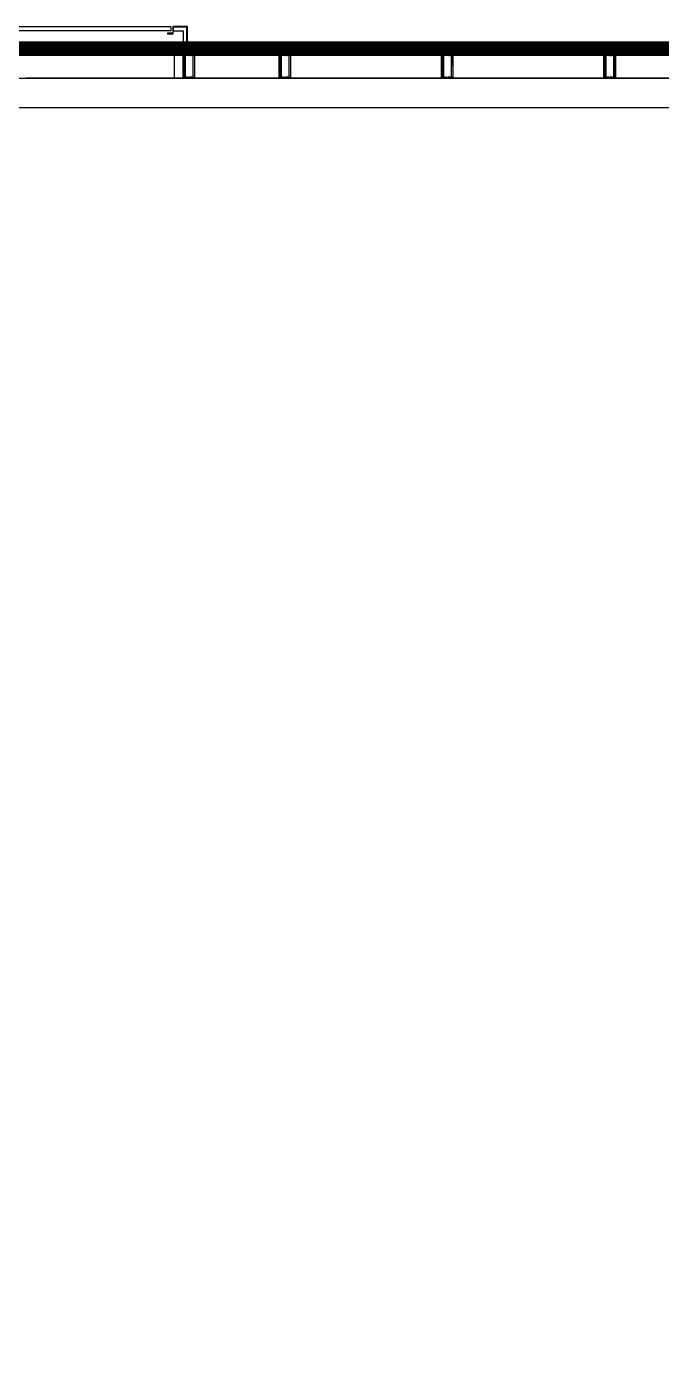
# Model space of a CAD drawing. Header units: feet. Extents: x 1421395 to 1426379, y -945253 to -943919.
# Drawn here: x 1423956.2 to 1424123.6, y -944269.4 to -943919.1 of the extents above; entities that cross this region are included whole.
import ezdxf

# ---------------------------------------------------------------- set-up
doc = ezdxf.new("R2010")
doc.units = ezdxf.units.FT
doc.linetypes.add('Xref Typical$0$HIDDEN2', pattern=[0.1875, 0.125, -0.0625])
for name, color, linetype in [('04--hatch-1', 8, 'Continuous'), ('06--line-1', 1, 'Continuous'), ('E--concrete', 4, 'Continuous'), ('glass', 5, 'Continuous'), ('glazing', 145, 'Continuous'), ('M--Tiling', 9, 'Continuous'), ('Xref Typical$0$F--Blockwall', 3, 'Continuous')]:
    doc.layers.add(name, color=color, linetype=linetype)
doc.layers.add('1.PROFILES', color=6, linetype='Continuous', lineweight=35)
doc.layers.add('pline', color=210, linetype='Continuous', lineweight=5)

# ---------------------------------------------------------------- blocks, each defined once
blk = doc.blocks.new('dxfhjt')
at = {"lineweight": 9}
h = blk.add_hatch(dxfattribs=at)
h.set_pattern_fill('ANSI32', color=250, scale=4.999999999999999, angle=900.0000000002385, style=0)
h.set_pattern_definition([(225.0000000002313, (123068.4648710289, -64400.11076058046), (1.325825214730301, -1.325825214719256), []), (225.0000000002313, (123067.5809875538, -64400.11076058057), (1.325825214730301, -1.325825214719256), [])])
h.paths.add_polyline_path([(-56844.4366372861, -163131.8345602262, 0.4142135623730951), (-56844.1866372861, -163131.5845602262), (-56844.18663728586, -163130.5838415246), (-56844.59960751841, -163129.8471247742), (-56845.18663728586, -163129.8471247743), (-56845.1866372861, -163110.521995678), (-56844.59960751864, -163110.521995678), (-56844.1866372861, -163109.7852789277), (-56844.18663728586, -163108.7845602263, 0.4142135623816193), (-56844.4366372861, -163108.5345602263), (-56846.83663728624, -163108.5345602262, 0.4142135623688328), (-56847.086637286, -163108.7845602263), (-56847.08663728624, -163111.5345602263), (-56849.37175790267, -163111.5345602262, 0.09419526483806036), (-56849.41707276786, -163111.5847970863), (-56849.41707276809, -163128.784323366, 0.094195264882844), (-56849.37175790267, -163128.8345602261), (-56847.086637286, -163128.8345602262), (-56847.086637286, -163131.5845602261, 0.4142135623730951), (-56846.836637286, -163131.8345602261)])
h = blk.add_hatch(dxfattribs=at)
h.set_pattern_fill('ANSI32', color=250, scale=4.999999999999999, angle=900.0000000002385, style=0)
h.set_pattern_definition([(225.0000000002313, (120069.4656353379, -64400.11076059315), (1.325825214730301, -1.325825214719256), []), (225.0000000002313, (120068.5817518625, -64400.11076059315), (1.325825214730301, -1.325825214719256), [])])
h.paths.add_polyline_path([(-56844.4366372861, -163154.0516752526, -0.4142135623730951), (-56844.18663728563, -163154.3016752526), (-56844.18663728586, -163155.3023939541), (-56844.59960751818, -163156.0391107044), (-56845.18663728586, -163156.0391107044), (-56845.18663728563, -163175.3642398006), (-56844.59960751818, -163175.3642398007), (-56844.18663728563, -163176.1009565509), (-56844.1866372854, -163177.1016752525, -0.4142135623816193), (-56844.43663728586, -163177.3516752525), (-56846.83663728554, -163177.3516752526, -0.4142135623688328), (-56847.08663728577, -163177.1016752526), (-56847.08663728577, -163174.3516752525), (-56849.3717579022, -163174.3516752525, -0.09419526483806036), (-56849.41707276762, -163174.3014383925), (-56849.41707276786, -163157.1019121127, -0.094195264882844), (-56849.37175790244, -163157.0516752527), (-56847.08663728577, -163157.0516752527), (-56847.086637286, -163154.3016752526, -0.4142135623730951), (-56846.83663728554, -163154.0516752526)])
at = {"color": 250}
for p, q in [((-56874.30524612917, -163139.8939278428, 7.935030032216979e-05), (-56874.3052461294, -163137.2569480136, 7.935030032216979e-05)), ((-56874.3052461294, -163137.2569480136, 7.935030032216979e-05), (-56855.63794473046, -163137.2569480136, 7.935030032216978e-05)), ((-56864.84553273884, -163139.8939278428, 7.935030032216978e-05), (-56874.30524612917, -163139.8939278428, 7.935030032216979e-05)), ((-56864.84553273884, -163146.3131508866, 7.935030032216978e-05), (-56874.30524612917, -163146.3131508867, 7.935030032216979e-05)), ((-56874.30524612917, -163146.3131508867, 7.935030032216979e-05), (-56874.3052461294, -163148.9501307159, 7.935030032216979e-05)), ((-56874.3052461294, -163148.9501307159, 7.935030032216979e-05), (-56855.63794473023, -163148.9501307157, 7.935030032216978e-05)), ((-56855.63794473023, -163136.950130716, 7.935030032216978e-05), (-56874.30402461882, -163136.9501307161, 7.935030032216979e-05)), ((-56874.30402461882, -163136.9501307161, 7.935030032216979e-05), (-56874.30402461882, -163139.5642990533, 7.935030032216979e-05)), ((-56874.30402461882, -163139.5642990533, 7.935030032216979e-05), (-56864.84553273884, -163139.5642990532, 7.935030032216978e-05)), ((-56874.30402461882, -163149.2569480136, 7.935030032216979e-05), (-56874.30402461882, -163146.6427796764, 7.935030032216979e-05)), ((-56874.30402461882, -163146.6427796764, 7.935030032216979e-05), (-56864.84553273884, -163146.6427796762, 7.935030032216978e-05)), ((-56855.63794473023, -163149.2569480133, 7.935030032216978e-05), (-56874.30402461882, -163149.2569480136, 7.935030032216979e-05)), ((-56864.84553273884, -163146.6427796762, 7.935030032216978e-05), (-56864.84553273884, -163139.5642990532, 7.935030032216978e-05)), ((-56864.8455327386, -163145.137621654, 7.935030032216978e-05), (-56864.84553273884, -163146.3131508866, 7.935030032216978e-05)), ((-56849.41707276786, -163132.7139119811, 7.935030032216978e-05), (-56857.4221615016, -163132.7139119812, 7.935030032216978e-05)), ((-56849.41707276786, -163153.1723234975, 7.935030032216978e-05), (-56857.42216150137, -163153.1723234976, 7.935030032216978e-05)), ((-56855.63794473046, -163139.7139119814, 7.935030032216978e-05), (-56855.63794473023, -163144.1723234975, 7.935030032216978e-05)), ((-56855.63794473046, -163139.7139119814, 7.935030032216978e-05), (-56851.49527979852, -163139.7139119813, 7.935030032216978e-05)), ((-56855.63794473023, -163146.1723234976, 7.935030032216978e-05), (-56855.63794473046, -163141.7139119815, 7.935030032216978e-05)), ((-56855.63794473023, -163146.1723234975, 7.935030032216978e-05), (-56835.91707276762, -163146.1723234974, 7.935030032216978e-05)), ((-56851.49527979852, -163139.7139119813, 7.935030032216978e-05), (-56849.44952452159, -163139.7139119814, 7.935030032216978e-05)), ((-56851.49527979875, -163146.1723234975, 7.935030032216978e-05), (-56849.44952452136, -163146.1723234975, 7.935030032216978e-05)), ((-56849.44952452159, -163139.7139119814, 7.935030032216978e-05), (-56835.91707276762, -163139.7139119811, 7.935030032216978e-05)), ((-56849.44952452136, -163146.1723234975, 7.935030032216978e-05), (-56835.91707276762, -163146.1723234974, 7.935030032216978e-05)), ((-56683.9121665752, -163102.8835133003, 7.924755628764951e-05), (-56849.41707276809, -163102.7230916757, 7.935030032216978e-05)), ((-56849.41707276809, -163102.7230916757, 7.935030032216978e-05), (-56849.41707276809, -163105.7263245696, 7.935030032216978e-05)), ((-56849.41707276809, -163105.7263245696, 7.935030032216978e-05), (-56849.41707276786, -163111.2845602265, 7.935030032216978e-05)), ((-56849.41707276786, -163111.2845602265, 7.935030032216978e-05), (-56847.33663728624, -163111.2845602263, 7.935030032216978e-05)), ((-56847.336637286, -163129.0845602262, 7.935030032216978e-05), (-56849.41707276786, -163129.0845602262, 7.935030032216978e-05)), ((-56849.41707276786, -163129.0845602262, 7.935030032216978e-05), (-56849.41707276786, -163132.2139119814, 7.935030032216978e-05)), ((-56849.41707276786, -163132.2139119814, 7.935030032216978e-05), (-56849.41707276786, -163132.7139119811, 7.935030032216978e-05)), ((-56849.41707276786, -163153.6723234975, 7.935030032216978e-05), (-56849.41707276786, -163153.1723234975, 7.935030032216978e-05)), ((-56849.41707276786, -163156.4808320023, 7.935030032216978e-05), (-56849.41707276762, -163153.3514802473, 7.935030032216978e-05)), ((-56847.336637286, -163156.8016752527, 7.935030032216978e-05), (-56849.41707276762, -163156.8016752526, 7.935030032216978e-05)), ((-56847.33663728624, -163111.2845602263, 7.935030032216978e-05), (-56847.336637286, -163108.7845602263, 7.935030032216978e-05)), ((-56847.336637286, -163131.5845602261, 7.935030032216978e-05), (-56847.336637286, -163129.0845602262, 7.935030032216978e-05)), ((-56847.336637286, -163154.3016752526, 7.935030032216978e-05), (-56847.336637286, -163156.8016752527, 7.935030032216978e-05)), ((-56846.836637286, -163108.2845602262, 7.935030032216978e-05), (-56844.4366372861, -163108.2845602263, 7.935030032216978e-05)), ((-56844.4366372861, -163132.0845602262, 7.935030032216978e-05), (-56846.83663728624, -163132.0845602261, 7.935030032216978e-05)), ((-56844.43663728586, -163153.8016752525, 7.935030032216978e-05), (-56846.83663728577, -163153.8016752526, 7.935030032216978e-05)), ((-56844.45314746909, -163110.771995678, 7.935030032216978e-05), (-56844.9366372861, -163110.771995678, 7.935030032216978e-05)), ((-56844.9366372861, -163110.771995678, 7.935030032216978e-05), (-56844.9366372861, -163129.5971247743, 7.935030032216978e-05)), ((-56844.9366372861, -163129.5971247743, 7.935030032216978e-05), (-56844.45314746909, -163129.5971247743, 7.935030032216978e-05)), ((-56844.93663728563, -163175.1142398007, 7.935030032216978e-05), (-56844.93663728586, -163156.2891107044, 7.935030032216978e-05)), ((-56844.93663728586, -163156.2891107044, 7.935030032216978e-05), (-56844.45314746886, -163156.2891107044, 7.935030032216978e-05)), ((-56843.93663728633, -163109.8505692077, 7.935030032216978e-05), (-56844.45314746909, -163110.771995678, 7.935030032216978e-05)), ((-56844.45314746909, -163129.5971247743, 7.935030032216978e-05), (-56843.9366372861, -163130.5185512448, 7.935030032216978e-05)), ((-56844.45314746886, -163156.2891107044, 7.935030032216978e-05), (-56843.9366372861, -163155.3676842341, 7.935030032216978e-05)), ((-56843.93663728586, -163108.7845602263, 7.935030032216978e-05), (-56843.93663728633, -163109.8505692077, 7.935030032216978e-05)), ((-56843.9366372861, -163130.5185512448, 7.935030032216978e-05), (-56843.9366372861, -163131.5845602262, 7.935030032216978e-05)), ((-56843.9366372861, -163155.3676842341, 7.935030032216978e-05), (-56843.93663728586, -163154.3016752526, 7.935030032216978e-05)), ((-56839.817072768, -163127.3430911989, 7.935030032216978e-05), (-56839.81707276776, -163117.4230916756, 7.935030032216978e-05)), ((-56839.81707276776, -163137.6430911991, 7.935030032216978e-05), (-56839.81707276776, -163129.6430911989, 7.935030032216978e-05)), ((-56839.81707276776, -163129.6430911989, 7.935030032216978e-05), (-56837.69075845205, -163129.6430911989, 7.935030032216978e-05)), ((-56837.67586431419, -163137.643091199, 7.935030032216978e-05), (-56839.81707276776, -163137.6430911991, 7.935030032216978e-05)), ((-56837.67586431419, -163148.2431442798, 7.935030032216978e-05), (-56839.81707276753, -163148.2431442798, 7.935030032216978e-05)), ((-56839.81707276753, -163148.2431442798, 7.935030032216978e-05), (-56839.81707276753, -163156.2431442798, 7.935030032216978e-05)), ((-56839.81707276753, -163156.2431442798, 7.935030032216978e-05), (-56837.69075845182, -163156.2431442798, 7.935030032216978e-05)), ((-56839.8170727673, -163158.5431442796, 7.935030032216978e-05), (-56839.81707276753, -163168.4631438032, 7.935030032216978e-05)), ((-56835.91707276739, -163127.6430911988, 7.935030032216978e-05), (-56839.51707276772, -163127.643091199, 7.935030032216978e-05)), ((-56835.91707276762, -163158.2431442798, 7.935030032216978e-05), (-56839.51707276748, -163158.2431442798, 7.935030032216978e-05)), ((-56839.31707276776, -163116.9230916756, 7.935030032216978e-05), (-56688.92215557536, -163117.0835133002, 7.924755628764951e-05)), ((-56839.31707276707, -163168.9631438031, 7.935030032216978e-05), (-56688.9221555749, -163169.1235654276, 7.92475562876495e-05)), ((-56837.31707276776, -163137.643091199, 7.935030032216978e-05), (-56837.55828122143, -163137.643091199, 7.935030032216978e-05)), ((-56837.3170727673, -163148.2431442798, 7.935030032216978e-05), (-56837.55828122119, -163148.2431442796, 7.935030032216978e-05)), ((-56837.54338708334, -163129.6430911989, 7.935030032216978e-05), (-56837.31707276753, -163129.643091199, 7.935030032216978e-05)), ((-56837.5433870831, -163156.2431442798, 7.935030032216978e-05), (-56837.3170727673, -163156.2431442797, 7.935030032216978e-05)), ((-56837.31707276753, -163129.643091199, 7.935030032216978e-05), (-56837.31707276753, -163130.3430911989, 7.935030032216978e-05)), ((-56837.31707276753, -163136.9430911991, 7.935030032216978e-05), (-56837.31707276776, -163137.643091199, 7.935030032216978e-05)), ((-56837.31707276753, -163148.9431442796, 7.935030032216978e-05), (-56837.3170727673, -163148.2431442798, 7.935030032216978e-05)), ((-56837.3170727673, -163156.2431442797, 7.935030032216978e-05), (-56837.31707276753, -163155.5431442796, 7.935030032216978e-05)), ((-56836.93942705402, -163130.6328689468, 7.935030032216978e-05), (-56835.91707276762, -163130.3589299414, 7.935030032216978e-05)), ((-56835.91707276762, -163136.9272524564, 7.935030032216978e-05), (-56836.93942705402, -163136.653313451, 7.935030032216978e-05)), ((-56835.91707276786, -163148.9589830222, 7.935030032216978e-05), (-56836.93942705402, -163149.2329220276, 7.935030032216978e-05)), ((-56836.93942705379, -163155.2533665318, 7.935030032216978e-05), (-56835.91707276762, -163155.5273055373, 7.935030032216978e-05)), ((-56835.91707276762, -163130.3589299414, 7.935030032216978e-05), (-56835.91707276739, -163127.6430911988, 7.935030032216978e-05)), ((-56835.91707276762, -163139.7139119811, 7.935030032216978e-05), (-56835.91707276762, -163136.9272524564, 7.935030032216978e-05)), ((-56835.91707276762, -163146.1723234974, 7.935030032216978e-05), (-56835.91707276786, -163148.9589830222, 7.935030032216978e-05)), ((-56835.91707276762, -163155.5273055373, 7.935030032216978e-05), (-56835.91707276762, -163158.2431442798, 7.935030032216978e-05)), ((-56688.72215557517, -163125.8835133002, 7.92475562876495e-05), (-56692.32215557527, -163125.8835133002, 7.924755628764951e-05)), ((-56692.32215557527, -163125.8835133002, 7.924755628764951e-05), (-56692.32215557527, -163128.5993520427, 7.924755628764951e-05)), ((-56692.32215557527, -163128.5993520427, 7.924755628764951e-05), (-56691.29980128887, -163128.873291048, 7.924755628764951e-05)), ((-56691.29980128864, -163134.8937355524, 7.92475562876495e-05), (-56692.32215557504, -163135.1676745578, 7.92475562876495e-05)), ((-56692.32215557504, -163135.1676745578, 7.92475562876495e-05), (-56692.32215557527, -163136.8455740223, 7.92475562876495e-05)), ((-56692.32215557527, -163136.8455740223, 7.92475562876495e-05), (-56692.32215557527, -163137.8835133003, 7.92475562876495e-05)), ((-56692.32215557527, -163137.8835133003, 7.92475562876495e-05), (-56682.42216157517, -163137.8835133002, 7.92475562876495e-05)), ((-56692.32215557527, -163149.3615047054, 7.92475562876495e-05), (-56692.32215557527, -163148.3235654277, 7.92475562876495e-05)), ((-56692.32215557527, -163148.3235654277, 7.92475562876495e-05), (-56682.42216157541, -163148.3235654276, 7.92475562876495e-05)), ((-56692.3221555748, -163151.0394041701, 7.92475562876495e-05), (-56692.32215557527, -163149.3615047054, 7.92475562876495e-05)), ((-56691.29980128864, -163151.3133431755, 7.92475562876495e-05), (-56692.3221555748, -163151.0394041701, 7.92475562876495e-05)), ((-56692.32215557504, -163157.6077266852, 7.92475562876495e-05), (-56691.29980128841, -163157.3337876797, 7.92475562876495e-05)), ((-56692.32215557527, -163160.3235654276, 7.92475562876495e-05), (-56692.32215557504, -163157.6077266852, 7.92475562876495e-05)), ((-56688.72215557494, -163160.3235654275, 7.92475562876495e-05), (-56692.32215557527, -163160.3235654276, 7.92475562876495e-05)), ((-56690.92833203869, -163128.6440750814, 7.924755628764951e-05), (-56691.02074597264, -163128.2991815843, 7.924755628764951e-05)), ((-56691.02074597287, -163135.5438901572, 7.92475562876495e-05), (-56690.92224298185, -163135.1762719922, 7.92475562876495e-05)), ((-56691.0207459724, -163150.6631885707, 7.92475562876495e-05), (-56690.92224298208, -163151.0308067357, 7.92475562876495e-05)), ((-56690.92833203846, -163157.5630036465, 7.92475562876495e-05), (-56691.0207459724, -163157.9078971437, 7.92475562876495e-05)), ((-56690.92215557513, -163127.99034894, 7.924755628764951e-05), (-56690.92215557513, -163127.8835133002, 7.924755628764951e-05)), ((-56690.92215557513, -163127.8835133002, 7.924755628764951e-05), (-56688.72215557517, -163127.8835133002, 7.92475562876495e-05)), ((-56690.92215557536, -163135.8835133003, 7.92475562876495e-05), (-56690.92215557536, -163135.8527228017, 7.92475562876495e-05)), ((-56690.87714560493, -163135.8835133003, 7.92475562876495e-05), (-56690.92215557536, -163135.8835133003, 7.92475562876495e-05)), ((-56690.8771456047, -163150.3235654276, 7.92475562876495e-05), (-56690.92215557513, -163150.3235654277, 7.92475562876495e-05)), ((-56690.92215557513, -163150.3235654277, 7.92475562876495e-05), (-56690.92215557513, -163150.3543559262, 7.92475562876495e-05)), ((-56690.92215557513, -163158.2167297879, 7.92475562876495e-05), (-56690.92215557513, -163158.3235654277, 7.92475562876495e-05)), ((-56690.92215557513, -163158.3235654277, 7.92475562876495e-05), (-56688.72215557494, -163158.3235654277, 7.92475562876495e-05)), ((-56690.43427849375, -163135.8835133003, 7.92475562876495e-05), (-56690.47215557541, -163135.9053816436, 7.92475562876495e-05)), ((-56690.43427849305, -163150.3235654277, 7.92475562876495e-05), (-56690.47215557517, -163150.3016970843, 7.92475562876495e-05)), ((-56688.92215557513, -163135.8835133002, 7.92475562876495e-05), (-56690.43427849375, -163135.8835133003, 7.92475562876495e-05)), ((-56688.92215557513, -163150.3235654277, 7.92475562876495e-05), (-56690.43427849305, -163150.3235654277, 7.92475562876495e-05)), ((-56688.42215557536, -163117.5835133001, 7.924755628764951e-05), (-56688.42215557513, -163125.5835133003, 7.92475562876495e-05)), ((-56688.42215557536, -163128.1835133003, 7.92475562876495e-05), (-56688.42215557536, -163135.3835133003, 7.92475562876495e-05)), ((-56688.42215557513, -163158.0235654276, 7.92475562876495e-05), (-56688.42215557513, -163150.8235654277, 7.92475562876495e-05)), ((-56688.4221555749, -163168.6235654276, 7.92475562876495e-05), (-56688.4221555749, -163160.6235654277, 7.92475562876495e-05)), ((-56682.91216707532, -163103.2635132466, 7.924755628764951e-05), (-56683.9121665752, -163102.8835133003, 7.924755628764951e-05)), ((-56682.42216157517, -163104.2235240901, 7.924755628764951e-05), (-56682.91216707532, -163103.2635132466, 7.924755628764951e-05)), ((-56682.42216157517, -163137.8835133002, 7.92475562876495e-05), (-56682.42216157517, -163104.2235240901, 7.924755628764951e-05)), ((-56682.42216157541, -163148.3235654276, 7.92475562876495e-05), (-56682.42216157494, -163181.9835546378, 7.92475562876495e-05)), ((-56849.41707276762, -163179.839067659, 7.935030032216978e-05), (-56849.41707276739, -163174.2808320021, 7.935030032216978e-05)), ((-56849.41707276762, -163174.6016752524, 7.935030032216978e-05), (-56847.33663728577, -163174.6016752525, 7.935030032216978e-05)), ((-56849.41707276762, -163183.1631438031, 7.935030032216978e-05), (-56849.41707276762, -163180.1599109092, 7.935030032216978e-05)), ((-56683.91216657474, -163183.3235654276, 7.92475562876495e-05), (-56849.41707276762, -163183.1631438031, 7.935030032216978e-05)), ((-56847.33663728577, -163174.6016752525, 7.935030032216978e-05), (-56847.33663728554, -163177.1016752525, 7.935030032216978e-05)), ((-56846.83663728554, -163177.6016752525, 7.935030032216978e-05), (-56844.43663728563, -163177.6016752524, 7.935030032216978e-05)), ((-56844.45314746862, -163175.1142398006, 7.935030032216978e-05), (-56844.93663728563, -163175.1142398007, 7.935030032216978e-05)), ((-56843.93663728586, -163176.0356662709, 7.935030032216978e-05), (-56844.45314746862, -163175.1142398006, 7.935030032216978e-05)), ((-56843.93663728563, -163177.1016752525, 7.935030032216978e-05), (-56843.93663728586, -163176.0356662709, 7.935030032216978e-05)), ((-56682.91216707486, -163182.9435654812, 7.92475562876495e-05), (-56683.91216657474, -163183.3235654276, 7.92475562876495e-05)), ((-56682.42216157494, -163181.9835546378, 7.92475562876495e-05), (-56682.91216707486, -163182.9435654812, 7.92475562876495e-05))]:
    blk.add_line(p, q, dxfattribs=at)
at = {"color": 250, "lineweight": 0}
for p, q in [((-56857.4221615016, -163119.7475893773, 7.924755628764951e-05), (-56849.41707276809, -163132.7139119814, 7.924755628764951e-05)), ((-56849.41707276786, -163119.7475893773, 7.924755628764951e-05), (-56857.42216150137, -163132.7139119814, 7.924755628764951e-05)), ((-56857.42216150137, -163166.1386461018, 7.924755628764951e-05), (-56849.41707276786, -163153.1723234975, 7.924755628764951e-05)), ((-56849.41707276762, -163166.1386461017, 7.924755628764951e-05), (-56857.42216150137, -163153.1723234976, 7.924755628764951e-05))]:
    blk.add_line(p, q, dxfattribs=at)
at = {"color": 250, "lineweight": 0, "elevation": 7.924755628764961e-05}
for points in [[(-56857.4221615016, -163119.7475893773), (-56857.42216150137, -163132.7139119814), (-56849.41707276809, -163132.7139119814), (-56849.41707276786, -163119.7475893773)], [(-56857.42216150137, -163166.1386461018), (-56857.42216150137, -163153.1723234976), (-56849.41707276786, -163153.1723234975), (-56849.41707276762, -163166.1386461017)]]:
    blk.add_lwpolyline(points, close=True, dxfattribs=at)
at = {"color": 250}
for points, elevation in [([(-56857.42216150137, -163132.7139119814), (-56857.42216150137, -163136.950130716)], 7.924755628764951e-05), ([(-56857.42216150137, -163153.1723234976), (-56857.42216150137, -163149.2569480133)], 7.924755628764951e-05), ([(-56855.63794473023, -163146.1723234975), (-56855.63794473023, -163136.950130716)], 7.935030032216978e-05), ([(-56855.63794473023, -163146.1723234976), (-56855.63794473023, -163149.2569480133)], 7.935030032216978e-05)]:
    blk.add_lwpolyline(points, dxfattribs=dict(at, elevation=elevation))
at = {"color": 250, "lineweight": 9}
for points, elevation in [([(-56847.08663728624, -163111.5345602263), (-56847.086637286, -163108.7845602263, -0.4142135623688329), (-56846.83663728624, -163108.5345602262), (-56844.4366372861, -163108.5345602263, -0.4142135623816193), (-56844.18663728586, -163108.7845602263), (-56844.1866372861, -163109.7852789277), (-56844.59960751864, -163110.521995678), (-56845.1866372861, -163110.521995678), (-56845.18663728586, -163129.8471247743), (-56844.59960751841, -163129.8471247742), (-56844.18663728586, -163130.5838415246), (-56844.1866372861, -163131.5845602262, -0.4142135623730951), (-56844.4366372861, -163131.8345602262), (-56846.836637286, -163131.8345602261, -0.4142135623730951), (-56847.086637286, -163131.5845602261), (-56847.086637286, -163128.8345602262), (-56849.37175790267, -163128.8345602261, -0.09419526488739022), (-56849.41707276809, -163128.784323366), (-56849.41707276786, -163111.5847970863, -0.09419526484141023), (-56849.37175790267, -163111.5345602262)], 7.924755628764962e-05), ([(-56847.08663728577, -163174.3516752525), (-56847.08663728577, -163177.1016752526, 0.4142135623688329), (-56846.83663728554, -163177.3516752526), (-56844.43663728586, -163177.3516752525, 0.4142135623816193), (-56844.1866372854, -163177.1016752525), (-56844.18663728563, -163176.1009565509), (-56844.59960751818, -163175.3642398007), (-56845.18663728563, -163175.3642398006), (-56845.18663728586, -163156.0391107044), (-56844.59960751818, -163156.0391107044), (-56844.18663728586, -163155.3023939541), (-56844.18663728563, -163154.3016752526, 0.4142135623730951), (-56844.4366372861, -163154.0516752526), (-56846.83663728554, -163154.0516752526, 0.4142135623730951), (-56847.086637286, -163154.3016752526), (-56847.08663728577, -163157.0516752527), (-56849.37175790244, -163157.0516752527, 0.09419526488739022), (-56849.41707276786, -163157.1019121127), (-56849.41707276762, -163174.3014383925, 0.09419526484141023), (-56849.3717579022, -163174.3516752525)], 7.924755628764961e-05)]:
    blk.add_lwpolyline(points, format="xyb", close=True, dxfattribs=dict(at, elevation=elevation))
at = {"color": 250, "elevation": 7.92475562876496e-05}
for points in [[(-56839.81707276776, -163113.9230916758), (-56839.81707276776, -163105.7230916757), (-56688.42215557536, -163105.8835133003), (-56688.42215557536, -163114.0835133003)], [(-56839.81707276776, -163113.9230916756), (-56839.81707276776, -163105.7230916756), (-56688.42215557536, -163105.8835133003), (-56688.42215557536, -163114.0835133002)], [(-56839.81707276753, -163171.9631438031), (-56839.81707276753, -163180.163143803), (-56688.4221555749, -163180.3235654276), (-56688.4221555749, -163172.1235654276)], [(-56839.8170727673, -163171.9631438031), (-56839.8170727673, -163180.1631438031), (-56688.4221555749, -163180.3235654276), (-56688.42215557513, -163172.1235654276)]]:
    blk.add_lwpolyline(points, close=True, dxfattribs=at)
at = {"color": 250, "lineweight": 0}
for centre, radius, start, end in [((-56853.41961713508, -163095.9628664551, 7.924755628764953e-05), 7.856271790185573, 239.371385658513, 300.6286143249105), ((-56853.41911231563, -163096.780358479, 7.924755628764953e-05), 7.858933753519092, 239.3785987259167, 300.5825074276937), ((-56853.4191123154, -163097.78985485, 7.924755628764953e-05), 7.858933753519092, 239.3785987259167, 300.5825074276937), ((-56853.72150923405, -163101.4364054862, 7.924755628764953e-05), 5.732989236804284, 229.7967249282773, 318.6613602813623), ((-56853.72150923405, -163102.4459018573, 7.924755628764953e-05), 5.732989236804284, 229.7967249282773, 318.6613602813623), ((-56853.72150923405, -163103.6446079861, 7.924755628764953e-05), 5.732989236804284, 229.7967249282773, 318.6613602813623), ((-56853.72150923405, -163105.0329015366, 7.924755628764953e-05), 5.732989236804284, 229.7967249282773, 318.6613602813623), ((-56853.72150923405, -163106.105467827, 7.924755628764953e-05), 5.732989236804284, 229.7967249282773, 318.6613602813623), ((-56853.72150923382, -163107.2414817009, 7.924755628764953e-05), 5.732989236804284, 229.7967249282773, 318.6613602813623), ((-56853.72150923405, -163108.6297752512, 7.924755628764951e-05), 5.732989236804284, 229.7967249282773, 318.6613602813623), ((-56853.72150923405, -163109.7023415418, 7.924755628764953e-05), 5.732989236804284, 229.7967249282773, 318.6613602813623), ((-56853.72150923405, -163110.9644952539, 7.924755628764951e-05), 5.732989236804284, 229.7967249282773, 318.6613602813623), ((-56853.72150923405, -163112.3527888044, 7.924755628764951e-05), 5.732989236804284, 229.7967249282773, 318.6613602813623), ((-56853.72150923405, -163113.4253550948, 7.924755628764951e-05), 5.732989236804284, 229.7967249282773, 318.6613602813623), ((-56853.72150923358, -163172.4608803841, 7.924755628764951e-05), 5.732989236804284, 41.33863971362965, 130.2032750738755), ((-56853.72150923358, -163173.5334466746, 7.924755628764951e-05), 5.732989236804284, 41.33863971362965, 130.2032750738755), ((-56853.72150923358, -163174.9217402251, 7.924755628764951e-05), 5.732989236804284, 41.33863971362965, 130.2032750738755), ((-56853.72150923358, -163176.1838939373, 7.924755628764951e-05), 5.732989236804284, 41.33863971362965, 130.2032750738755), ((-56853.72150923382, -163177.2564602278, 7.924755628764951e-05), 5.732989236804284, 41.33863971362965, 130.2032750738755), ((-56853.72150923358, -163178.6447537781, 7.924755628764951e-05), 5.732989236804284, 41.33863971362965, 130.2032750738755), ((-56853.72150923358, -163179.7807676519, 7.924755628764951e-05), 5.732989236804284, 41.33863971362965, 130.2032750738755), ((-56853.72150923358, -163180.8533339424, 7.924755628764951e-05), 5.732989236804284, 41.33863971362965, 130.2032750738755), ((-56853.72150923358, -163182.2416274928, 7.924755628764951e-05), 5.732989236804284, 41.33863971362965, 130.2032750738755), ((-56853.72150923382, -163183.4403336217, 7.924755628764951e-05), 5.732989236804284, 41.33863971362965, 130.2032750738755), ((-56853.72150923358, -163184.4498299928, 7.924755628764951e-05), 5.732989236804284, 41.33863971362965, 130.2032750738755), ((-56853.41911231494, -163188.0963806289, 7.924755628764951e-05), 7.858933753519092, 59.41749257230634, 120.6214012872619), ((-56853.41911231517, -163189.105877, 7.924755628764951e-05), 7.858933753519092, 59.41749257230634, 120.6214012872619), ((-56853.41961713438, -163189.9233690239, 7.924755628764951e-05), 7.856271790185573, 59.37138567339034, 120.6286143397879)]:
    blk.add_arc(centre, radius, start, end, dxfattribs=at)
at = {"color": 250}
for centre, radius, start, end in [((-56846.836637286, -163108.7845602262, 7.935030032216978e-05), 0.5000000000240402, 90.00000001334021, 180.0000000066701), ((-56846.836637286, -163131.5845602261, 7.935030032216978e-05), 0.500000000015519, 179.9999999966649, 270), ((-56846.83663728577, -163154.3016752526, 7.935030032216978e-05), 0.5000000000142328, 90, 180), ((-56844.4366372861, -163108.7845602263, 7.935030032216978e-05), 0.4999999999807911, 359.9999999966649, 90), ((-56844.4366372861, -163131.5845602262, 7.935030032216978e-05), 0.4999999999846498, 270, 3.335053305670289e-09), ((-56844.43663728586, -163154.3016752525, 7.935030032216978e-05), 0.5000000000052293, 359.9999999933299, 90), ((-56839.31707276776, -163117.4230916757, 7.935030032216978e-05), 0.5000000000140721, 90, 180), ((-56839.51707276772, -163127.3430911989, 7.935030032216978e-05), 0.3000000000010796, 179.9999999933299, 270), ((-56839.51707276772, -163158.5431442798, 7.935030032216978e-05), 0.2999999999526856, 89.99999995997936, 179.9999999666495), ((-56839.31707276753, -163168.463143803, 7.935030032216978e-05), 0.50000000013771, 180.0000000166753, 270.0000000133402), ((-56837.61707276758, -163129.933901137, 7.935030032216978e-05), 0.3000000002272095, 75.78158548190113, 104.2184146135347), ((-56837.61707276758, -163155.9523343421, 7.935030032216978e-05), 0.2999999999418861, 255.7815854139667, 284.2184145447811), ((-56837.61707276781, -163137.3489083411, 7.935030032216978e-05), 0.2999999997137298, 258.6984997041199, 281.3015002821451), ((-56837.61707276735, -163148.5373271378, 7.935030032216978e-05), 0.2999999999282347, 78.69849974532515, 101.301500336432), ((-56837.01707276772, -163130.3430911989, 7.935030032216978e-05), 0.300000000026804, 180.0000000066701, 285.0000000091356), ((-56837.01707276772, -163136.943091199, 7.935030032216978e-05), 0.2999999999715413, 75.00000001749889, 180.0000000066701), ((-56837.01707276748, -163148.9431442797, 7.935030032216978e-05), 0.3000000000245694, 179.9999999833247, 284.999999981638), ((-56837.01707276748, -163155.5431442797, 7.935030032216978e-05), 0.3000000000406309, 74.99999999000123, 179.9999999799897), ((-56691.22215557541, -163128.5835133002, 7.924755628764951e-05), 0.2999999998978722, 254.9999999900012, 348.3535147901054), ((-56691.22215557517, -163135.1835133003, 7.92475562876495e-05), 0.3000000000416024, 1.383122305507601, 104.9999999953867), ((-56691.22215557517, -163151.0235654275, 7.92475562876495e-05), 0.3000000000773766, 255.00000000375, 358.6168776878242), ((-56691.22215557517, -163157.6235654276, 7.92475562876495e-05), 0.2999999999915664, 11.64648519682904, 104.9999999953867), ((-56690.73096822458, -163128.2215358709, 7.924755628764951e-05), 0.2999999999495768, 129.5901239995599, 194.9999999807748), ((-56690.73096822458, -163135.6215358707, 7.92475562876495e-05), 0.3000000000929631, 165.0000000061083, 230.4098759837836), ((-56690.73096822458, -163150.5855428572, 7.92475562876495e-05), 0.3000000000573194, 129.5901240140909, 194.9999999906703), ((-56690.73096822458, -163157.985542857, 7.92475562876495e-05), 0.2999999998413035, 165.0000000288895, 230.4098760025655), ((-56690.73096822505, -163135.621535871, 7.92475562876495e-05), 0.2999999996631758, 240.8394877397285, 268.2462040223281), ((-56690.73096822505, -163150.5855428569, 7.92475562876495e-05), 0.2999999996568737, 91.7537959776719, 119.160512245372), ((-56690.62215557508, -163135.6455740224, 7.92475562876495e-05), 0.2999999999904844, 246.8391629889794, 299.9999999851744), ((-56690.62215557508, -163150.5615047054, 7.92475562876495e-05), 0.299999999947115, 60.00000001649312, 113.1608370123323), ((-56688.92215557536, -163117.5835133002, 7.924755628764951e-05), 0.5000000000026569, 3.335053305670289e-09, 90), ((-56688.92215557513, -163135.3835133003, 7.92475562876495e-05), 0.4999999999828008, 270, 3.335053305670289e-09), ((-56688.92215557513, -163150.8235654277, 7.92475562876495e-05), 0.4999999999756463, 0, 90), ((-56688.9221555749, -163168.6235654277, 7.92475562876495e-05), 0.500000000004345, 270, 0), ((-56688.72215557541, -163125.5835133003, 7.92475562876495e-05), 0.2999999999497112, 269.9999999866598, 359.9999999899949), ((-56688.72215557541, -163128.1835133003, 7.92475562876495e-05), 0.3000000000743941, 359.9999999866598, 89.99999998665979), ((-56688.72215557494, -163158.0235654276, 7.92475562876495e-05), 0.3000000000962599, 270.0000000133402, 1.667526652835144e-08), ((-56688.72215557494, -163160.6235654277, 7.92475562876495e-05), 0.3000000001399913, 359.9999999966649, 90), ((-56846.83663728554, -163177.1016752526, 7.935030032216978e-05), 0.4999999999550667, 179.9999999933299, 269.9999999866598), ((-56844.43663728563, -163177.1016752525, 7.935030032216978e-05), 0.4999999999941356, 270, 0)]:
    blk.add_arc(centre, radius, start, end, dxfattribs=at)
blk = doc.blocks.new('sdtgh')
at = {"color": 6, "lineweight": 0}
for p, q in [((-18592.01476583114, -46661.13568258147, 1.84192095835373e-06), (-19061.57482427396, -46661.06052978362, 1.855946790785981e-08)), ((-18594.0147765846, -46663.13568258176, 1.748175205428171e-06), (-19059.57481658347, -46663.06052978402, 1.858869302351414e-08)), ((-18592.01476543981, -46752.15389441831, 1.841909146860974e-06), (-19061.57482388501, -46752.07874162083, 1.879680159306227e-08)), ((-18594.01477625456, -46750.15389441811, 1.84195784380372e-06), (-19059.57482586242, -46750.07874162124, 1.835442043444738e-08))]:
    blk.add_line(p, q, dxfattribs=at)
at = {"color": 250, "elevation": -1.98979153026839e-06}
for points in [[(-19042.82459162184, -46729.85682086322, -0.4517184411410805), (-19050.76083745659, -46720.84885159241), (-19042.88834578846, -46690.86479013304, 1.135041612651112), (-19058.76083745897, -46690.86479013394), (-19050.88834578878, -46720.84885159203, -0.4517184411411637), (-19058.82459162437, -46729.85682086305, -0.02348356878584931), (-19059.57482370231, -46729.82156516686, -0.02348356878584931)], [(-19024.67121333323, -46730.15208453104, -0.451718441141166), (-19032.60745916952, -46721.14411526029), (-19024.73496750043, -46691.16005380185, 1.135041612651112), (-19040.60745916623, -46691.16005380153), (-19032.73496750116, -46721.1441152607, -0.4517184411411637), (-19040.67121333468, -46730.15208453131, -0.1371164878945678), (-19044.81901631821, -46728.99282501718, -0.1371164878945678)], [(-19008.67121333352, -46730.15208453043, -0.451718441141166), (-19016.60745917059, -46721.14411526038), (-19008.7349674972, -46691.16005380194, 1.135041612651112), (-19024.6074591685, -46691.16005380209), (-19016.73496749947, -46721.14411526026, -0.4517184411411637), (-19024.67121333323, -46730.15208453104, -0.1371164878945678), (-19028.81901631908, -46728.99282501654, -0.1371164878945678)], [(-18992.67121333649, -46730.15208453148, -0.451718441141166), (-19000.60745916891, -46721.14411526038), (-18992.73496749755, -46691.16005380194, 1.135041612651112), (-19008.60745916862, -46691.16005380171), (-19000.73496749947, -46721.14411526044, -0.4517184411411637), (-19008.67121333352, -46730.15208453043, -0.1371164878945678), (-19012.81901632147, -46728.99282501727, -0.1371164878945678)], [(-18976.67121333512, -46730.15208453131, -0.451718441141166), (-18984.60745916734, -46721.14411526038), (-18976.73496749854, -46691.16005380191, 1.135041612651112), (-18992.60745916803, -46691.16005380162), (-18984.73496749982, -46721.14411526079, -0.4517184411411637), (-18992.67121333649, -46730.15208453148, -0.1371164878945678), (-18996.8190163199, -46728.99282501724, -0.1371164878945678)], [(-18960.67121333259, -46730.15208453131, -0.451718441141166), (-18968.60745916824, -46721.14411526073), (-18960.73496750017, -46691.16005380206, 1.135041612651112), (-18976.60745916594, -46691.16005380139), (-18968.73496749973, -46721.14411526041, -0.4517184411411637), (-18976.67121333512, -46730.15208453131, -0.1371164878945678), (-18980.81901631772, -46728.99282501741, -0.1371164878945678)], [(-18944.6712133348, -46730.15208453163, -0.451718441141166), (-18952.60745916984, -46721.14411526067), (-18944.73496749572, -46691.16005380171, 1.135041612651112), (-18960.6074591671, -46691.16005380159), (-18952.73496749668, -46721.14411526053, -0.4517184411411637), (-18960.67121333355, -46730.15208453128, -0.1371164878945678), (-18964.8190163192, -46728.99282501773, -0.1371164878945678)], [(-18928.67121333297, -46730.15208453084, -0.451718441141166), (-18936.60745916512, -46721.14411526038), (-18928.7349674965, -46691.16005380162, 1.135041612651112), (-18944.60745916859, -46691.16005380191), (-18936.73496749819, -46721.14411526082, -0.4517184411411637), (-18944.67121333329, -46730.15208453148, -0.1371164878945678), (-18948.81901631996, -46728.99282501759, -0.1371164878945678)], [(-18912.67121333439, -46730.15208453148, -0.451718441141166), (-18920.60745916678, -46721.14411526044), (-18912.73496749726, -46691.16005380188, 1.135041612651112), (-18928.60745916844, -46691.16005380249), (-18920.73496749848, -46721.14411526114, -0.4517184411411637), (-18928.67121333297, -46730.15208453084, -0.1371164878945678), (-18932.8190163158, -46728.99282501756, -0.1371164878945678)], [(-18896.67121333236, -46730.15208453145, -0.451718441141166), (-18904.6074591694, -46721.14411526149), (-18896.73496749901, -46691.16005380212, 1.135041612651112), (-18912.60745916559, -46691.16005380252), (-18904.73496749703, -46721.1441152612, -0.4517184411411637), (-18912.67121333439, -46730.15208453148, -0.1371164878945678), (-18916.81901631801, -46728.9928250173, -0.1371164878945678)], [(-18880.67121333454, -46730.15208453148, -0.451718441141166), (-18888.60745916588, -46721.14411526085), (-18880.73496749927, -46691.16005380299, 1.135041612651112), (-18896.60745916699, -46691.16005380267), (-18888.73496749671, -46721.14411526067, -0.4517184411411637), (-18896.67121333236, -46730.15208453145, -0.1371164878945678), (-18900.81901631842, -46728.99282501767, -0.1371164878945678)], [(-18864.67121333402, -46730.15208453163, -0.451718441141166), (-18872.60745916835, -46721.14411526143), (-18864.73496749738, -46691.16005380206, 1.135041612651112), (-18880.60745916966, -46691.16005380255), (-18872.73496749872, -46721.14411526082, -0.4517184411411637), (-18880.67121333457, -46730.15208453142, -0.1371164878945678), (-18884.8190163153, -46728.99282501767, -0.1371164878945678)], [(-18848.67121333148, -46730.15208453128, -0.451718441141166), (-18856.60745916678, -46721.14411526157), (-18848.73496749808, -46691.16005380214, 1.135041612651112), (-18864.60745916632, -46691.16005380258), (-18856.73496749813, -46721.14411526085, -0.4517184411411637), (-18864.67121333218, -46730.15208453125, -0.1371164878945678), (-18868.81901631629, -46728.99282501753, -0.1371164878945678)], [(-18832.6712133323, -46730.15208453183, -0.451718441141166), (-18840.60745916867, -46721.14411526169), (-18832.73496749831, -46691.16005380276, 1.135041612651112), (-18848.60745916562, -46691.16005380258), (-18840.73496749563, -46721.14411526073, -0.4517184411411637), (-18848.67121333148, -46730.15208453128, -0.1371164878945678), (-18852.81901631754, -46728.9928250175, -0.1371164878945678)], [(-18816.67121333148, -46730.15208453183, -0.451718441141166), (-18824.6074591687, -46721.14411526166), (-18816.73496749616, -46691.1600538018, 1.135041612651112), (-18832.60745916803, -46691.16005380255), (-18824.7349674972, -46721.14411526087, -0.4517184411411637), (-18832.6712133323, -46730.15208453183, -0.1371164878945678), (-18836.81901631786, -46728.99282501767, -0.1371164878945678)], [(-18800.67121332907, -46730.15208453145, -0.451718441141166), (-18808.6074591655, -46721.14411526146), (-18800.73496749732, -46691.16005380293, 1.135041612651112), (-18816.60745916844, -46691.16005380299), (-18808.73496749656, -46721.14411526099, -0.4517184411411637), (-18816.67121333375, -46730.1520845318, -0.1371164878945678), (-18820.81901631623, -46728.99282501834, -0.1371164878945678)], [(-18784.67121333148, -46730.15208453238, -0.451718441141166), (-18792.60745916774, -46721.14411526169), (-18784.7349675, -46691.1600538029, 1.135041612651112), (-18800.6074591655, -46691.16005380273), (-18792.73496749447, -46721.14411526079, -0.4517184411411637), (-18800.67121333105, -46730.15208453215, -0.1371164878945678), (-18804.81901631585, -46728.99282501765, -0.1371164878945678)], [(-18768.67121333305, -46730.15208453241, -0.451718441141166), (-18776.60745916969, -46721.14411526172), (-18768.7349674979, -46691.16005380299, 1.135041612651112), (-18784.60745916573, -46691.16005380279), (-18776.73496749636, -46721.14411526146, -0.4517184411411637), (-18784.67121333172, -46730.15208453238, -0.1371164878945678), (-18788.81901631754, -46728.99282501765, -0.1371164878945678)], [(-18752.6712133316, -46730.15208453198, -0.451718441141166), (-18760.60745916844, -46721.14411526184), (-18752.73496749598, -46691.16005380308, 1.135041612651112), (-18768.60745916725, -46691.16005380305), (-18760.73496749691, -46721.14411526114, -0.4517184411411637), (-18768.67121333305, -46730.15208453241, -0.1371164878945678), (-18772.81901631681, -46728.9928250177, -0.1371164878945678)], [(-18752.67121333291, -46730.15208453209, 0.451718441141166), (-18744.73496749685, -46721.14411526184), (-18752.60745916862, -46691.16005380296, -1.135041612651112), (-18736.73496749822, -46691.1600538029), (-18744.60745916722, -46721.1441152616, 0.4517184411411637), (-18736.67121333192, -46730.15208453224, 0.1371164878945678), (-18732.5234103479, -46728.9928250177, 0.1371164878945678)], [(-18720.67121333081, -46730.15208453096, -0.451718441141166), (-18728.60745916777, -46721.14411526134), (-18720.73496749761, -46691.16005380206, 1.135041612651112), (-18736.60745916827, -46691.1600538029), (-18728.73496749729, -46721.14411526125, -0.4517184411411637), (-18736.67121333169, -46730.15208453221, -0.1371164878945678), (-18740.81901631603, -46728.99282501811, -0.1371164878945678)], [(-18720.67121333186, -46730.15208453113, 0.451718441141166), (-18712.73496749621, -46721.14411526026), (-18720.60745917045, -46691.16005380194, -1.135041612651112), (-18704.73496749912, -46691.16005380092), (-18712.60745916751, -46721.14411525957, 0.4517184411411637), (-18704.67121333061, -46730.15208453043, 0.1371164878945678), (-18700.5234103467, -46728.99282501538, 0.1371164878945678)], [(-18688.67121332971, -46730.1520845311, -0.451718441141166), (-18696.60745916576, -46721.14411526044), (-18688.73496749129, -46691.16005380188, 1.135041612651112), (-18704.60745916245, -46691.16005380089), (-18696.73496749412, -46721.14411525962, -0.4517184411411637), (-18704.67121333061, -46730.15208453043, -0.1371164878945678), (-18708.81901631422, -46728.99282501543, -0.1371164878945678)], [(-18688.67121333026, -46730.1520845309, 0.451718441141166), (-18680.734967494, -46721.14411526137), (-18688.60745916384, -46691.16005380188, -1.135041612651112), (-18672.73496749342, -46691.16005380293), (-18680.60745916419, -46721.14411526131, 0.4517184411411637), (-18672.6712133295, -46730.15208453235, 0.1371164878945678), (-18668.52341034563, -46728.99282501811, 0.1371164878945678)], [(-18656.67121332901, -46730.15208453206, -0.451718441141166), (-18664.60745916457, -46721.14411526184), (-18656.73496749272, -46691.16005380305, 1.135041612651112), (-18672.60745916346, -46691.16005380296), (-18664.73496749458, -46721.1441152616, -0.4517184411411637), (-18672.6712133295, -46730.15208453235, -0.1371164878945678), (-18676.8190163135, -46728.99282501785, -0.1371164878945678)], [(-18656.67121332962, -46730.15208453203, 0.451718441141166), (-18648.7349674931, -46721.14411526178), (-18656.60745916518, -46691.16005380293, -1.135041612651112), (-18640.73496749432, -46691.16005380287), (-18648.60745916466, -46721.14411526102, 0.4517184411411637), (-18640.67121332875, -46730.15208453264, 0.1371164878945678), (-18636.52341034458, -46728.99282501776, 0.1371164878945678)], [(-18624.67121332715, -46730.15208453192, -0.451718441141166), (-18632.60745916396, -46721.14411526186), (-18624.73496749156, -46691.16005380287, 1.135041612651112), (-18640.60745916265, -46691.16005380296), (-18632.73496749231, -46721.1441152612, -0.4517184411411637), (-18640.67121332875, -46730.15208453264, -0.1371164878945678), (-18644.8190163123, -46728.99282501785, -0.1371164878945678)], [(-18624.67121332808, -46730.15208453198, 0.451718441141166), (-18616.73496749226, -46721.14411526184), (-18624.6074591641, -46691.16005380302, -1.135041612651112), (-18608.73496749377, -46691.16005380276), (-18616.60745916262, -46721.14411526163, 0.4517184411411637), (-18608.67121332718, -46730.1520845323, 0.1371164878945678), (-18604.52341034342, -46728.99282501767, 0.1371164878945678)], [(-18592.67121332636, -46730.15208453081, -0.451718441141166), (-18600.60745916309, -46721.14411526122), (-18592.7349674933, -46691.16005380188, 1.135041612651112), (-18608.60745916376, -46691.16005380293), (-18600.7349674926, -46721.14411526099, -0.4517184411411637), (-18608.67121332718, -46730.1520845323, -0.1371164878945678), (-18612.81901631128, -46728.99282501811, -0.1371164878945678)]]:
    blk.add_lwpolyline(points, format="xyb", dxfattribs=at)
at = {"layer": '1.PROFILES'}
for p, q in [((-19061.57482427396, -46661.06052978362, 1.065763975893424e-07), (-19061.57482388501, -46752.07874162083, 8.591941668000781e-08)), ((-19059.5748165833, -46663.06052978385, 1.065763975893424e-07), (-19059.57482586242, -46750.07874162124, 1.065763975893424e-07)), ((-18594.01477625494, -46750.15389441805, 2.285355976749017e-08), (-18594.01477658428, -46663.13568258165, 1.768576162950528e-08)), ((-18592.01476543943, -46752.15389441828, 2.282755808079232e-08), (-18592.01476583114, -46661.13568258147, 1.764534932666088e-08))]:
    blk.add_line(p, q, dxfattribs=at)
at = {"layer": 'glass', "elevation": 1.022331280677198e-08}
for points in [[(-19091.71305036658, -46821.14225562033), (-18561.85061955522, -46821.14225562033), (-18561.85061955545, -46846.0246612542), (-19091.71305036682, -46846.02466125425)], [(-18011.85061863417, -46821.14225562033), (-18541.71304944553, -46821.14225562033), (-18541.7130494453, -46846.0246612542), (-18011.85061863394, -46846.02466125425)]]:
    blk.add_lwpolyline(points, close=True, dxfattribs=at)
at = {"layer": '04--hatch-1', "rotation": 90.00000000010718}
for p in [(-181694.8853739714, 10036.27990557579, -7.92373329746911e-05), (-181144.8853739715, 10036.27990557582, -7.935030032216978e-05)]:
    blk.add_blockref('dxfhjt', p, dxfattribs=at)
blk = doc.blocks.new('xdth')
at = {"layer": 'glazing', "color": 5, "lineweight": 25}
for p, q in [((-22696.79557894741, -46932.66638666852, 1.022331321046111e-08), (-21613.33861481841, -46932.67134823155, -3.56311436452495e-08)), ((-22696.79557894741, -46932.66638666846, 1.022331321046111e-08), (-22696.79557894787, -46957.66638666858, 1.022331321220938e-08)), ((-22696.79557894717, -46957.66638666852, 1.022331321046111e-08), (-21617.24595332216, -46957.67134823167, -2.003542321616205e-08)), ((-21617.24595332122, -46932.67134823155, 1.022331277980245e-08), (-21617.24595332169, -46957.67134823155, 1.0223312779816e-08))]:
    blk.add_line(p, q, dxfattribs=at)
at = {"layer": '04--hatch-1', "rotation": 90}
blk.add_blockref('dxfhjt', (-184749.967902445, 9924.755774832913, -7.923733297443905e-05), dxfattribs=at)
blk = doc.blocks.new('4th')
at = {"layer": 'glazing', "color": 5, "lineweight": 25}
for p, q in [((-405922.9609235708, -363819.7484933289, -0.0004203795273982453), (-406556.2599723419, -363819.7484933247, -0.0004845845956859786)), ((-405922.9609235707, -363794.7484933289, -0.0004203795273986894), (-406552.3526338386, -363794.7484933236, -0.000484568999965725)), ((-406552.3526338401, -363819.7484933233, -0.0004845387412288755), (-406552.3526338398, -363794.7484933238, -0.0004845387412248787)), ((-405922.9609235708, -363819.7484933289, -0.0004203795273982453), (-405922.960923571, -363794.7484933292, -0.0004203795273991334))]:
    blk.add_line(p, q, dxfattribs=at)
at = {"layer": 'M--Tiling'}
blk.add_line((-406673.0992936372, -363674.6822088468, 7.546570000305202e-05), (-406669.0992936377, -363674.6822088471, 7.546569999906506e-05), dxfattribs=at)
at = {"layer": 'M--Tiling', "color": 251}
for p, q in [((-406669.0992936344, -363674.6822088461, 7.546569999773287e-05), (-406602.803008655, -363674.5812954571, -1.048553203184085)), ((-406602.8030086556, -363674.5812954569, -1.048553203184084), (-406602.8030086593, -363815.7534548629, -1.048553203184085))]:
    blk.add_line(p, q, dxfattribs=at)
at = {"layer": 'M--Tiling', "elevation": 8.233381333859659e-08}
blk.add_lwpolyline([(-408750.7130608306, -363644.6822040046), (-406684.9940577052, -363644.6822087957), (-406684.9940577068, -363674.6822088479), (-408750.7130608317, -363674.6822040566)], close=True, dxfattribs=at)
at = {"layer": 'M--Tiling'}
for points, elevation in [([(-406673.0992936305, -363674.6822102774), (-406673.0992936287, -363689.6822102775), (-406708.0992936281, -363689.6822102768), (-406708.0992936297, -363694.6822102774), (-406669.0992936279, -363694.6822102774), (-406669.0992934795, -363674.6822102764)], -0.3498368510707739), ([(-406684.9940577083, -363644.6822088485), (-406684.9940577019, -363674.682208847)], 0.3499124023141995), ([(-406602.8030086528, -363815.7534548631), (-406602.8030086568, -363819.7534548631), (-406572.803008654, -363819.7534548626), (-406572.8030086489, -363644.5812954571), (-406673.0992936296, -363644.6822088486), (-406673.0992936309, -363674.682208847)], -1.048553203282984), ([(-406602.8030086539, -363815.7534548633), (-406602.8030086515, -363815.7534548633), (-406576.8030086563, -363815.7534548631), (-406576.8030086486, -363648.5812954585), (-406669.0992936337, -363648.6822088488), (-406669.0992936295, -363674.6822088458)], -1.048553203282986)]:
    blk.add_lwpolyline(points, dxfattribs=dict(at, elevation=elevation))
at = {"layer": '04--hatch-1'}
for name, p, rotation in [('dxfhjt', (-243419.6306846926, -420677.1756163642, -0.000563786297515455), 270), ('xdth', (-427519.7565062866, -410752.5257181532, -2.159783130779023e-08), 180.0000000000001), ('xdth', (-426419.75650629, -410752.5257181554, -2.159783574253821e-08), 180.0000000000001), ('sdtgh', (-421714.6739777084, -410640.8790312274, 9.136951617569993e-08), 180.0000000000001)]:
    blk.add_blockref(name, p, dxfattribs=dict(at, rotation=rotation))

msp = doc.modelspace()

# ---------------------------------------------------------------- linework, layer by layer
at = {"layer": '06--line-1', "extrusion": (-7.30951687574749e-16, 1.259231088949545e-06, 0.9999999999992072)}
for p, q in [((1424290.907856595, -943932.7687255451, 0.04180801635866499), (1423995.134059583, -943932.7688667304, 0.04180801588011479)), ((1423944.529371709, -943940.5114028016, 0.04181776549003174), (1424290.907856592, -943940.5525082396, 0.04181781794537695))]:
    msp.add_line(p, q, dxfattribs=at)
at = {"layer": 'E--concrete', "extrusion": (-7.30951687574749e-16, 1.259231088949545e-06, 0.9999999999992072), "elevation": -1.146821473620267}
msp.add_lwpolyline([(1423956.205244087, -943924.9876757064), (1423956.205244087, -943924.9849398946), (1423995.134059583, -943924.9850822575), (1423995.134059583, -943932.7715985039), (1423956.205244087, -943932.7714561415), (1423956.205244087, -943932.624575295)], dxfattribs=at)
at = {"layer": 'pline', "color": 82, "linetype": 'Continuous', "extrusion": (-7.30951687574749e-16, 1.259231088949545e-06, 0.9999999999992072), "const_width": 3.891891879323523, "elevation": -1.128953732511853}
msp.add_lwpolyline([(1425602.478171803, -944504.8766147719), (1425602.478171801, -944137.1072279036), (1425602.472228889, -944137.1072279036), (1425602.472228873, -944010.6065554519), (1425602.472228777, -944002.8227716932), (1425602.47222896, -943971.6947109919), (1425509.070021607, -943971.6947109957), (1425509.066823781, -944100.1200616889), (1425363.120878305, -944100.1200616806), (1425363.120878281, -943971.6804837111), (1425147.120921661, -943971.6726543527), (1425147.120878999, -943940.5524967352), (1425170.472272936, -943932.7687129771), (1425170.467183453, -943924.9849149977), (1425084.861575089, -943924.9938347061), (1425083.26670255, -943924.9915849945), (1424002.518612649, -943924.9915849563), (1424000.971785104, -943924.9849271138), (1423913.391044859, -943924.9849271138), (1423913.391044863, -943932.7687322312), (1423936.742396139, -943940.552501769), (1423936.742396588, -943979.471424956), (1423874.478238021, -943979.4714329845), (1423812.205047703, -943979.4714394106), (1423812.205047586, -943940.5525074315), (1423835.556398862, -943932.7687378937), (1423835.556398862, -943924.9849399143), (1423446.367091968, -943924.9916820974), (1423446.367091968, -944615.7957385716), (1423874.478178375, -944615.7957380654), (1425187.985792403, -944615.7957380668), (1425187.985792403, -944504.8766147719), (1425602.478171803, -944504.87661477)], dxfattribs=at)
at = {"layer": 'Xref Typical$0$F--Blockwall', "color": 2, "linetype": 'Xref Typical$0$HIDDEN2', "ltscale": 1500, "extrusion": (-7.30951687574749e-16, 1.259231088949545e-06, 0.9999999999992072), "elevation": -1.146821464377024}
msp.add_lwpolyline([(1425598.586279924, -943979.4714013147), (1425598.586279924, -944500.9849259504), (1425184.099796268, -944500.9849259504), (1425184.098444414, -944611.9038464283), (1423878.365526365, -944611.9038464287), (1423878.366878219, -943987.2694221702), (1423944.529147902, -943987.2694220175), (1423944.529147902, -943932.7829095256), (1425139.339953746, -943932.7686968506), (1425139.339953746, -943979.4714013077), (1425271.667362061, -943979.4714013077), (1425271.667362061, -944028.1200145405), (1425355.339953052, -944028.1200497841), (1425355.339953048, -944107.9038454295), (1425450.691304098, -944107.9038454309), (1425516.857061733, -944107.8962593839), (1425516.85706174, -944018.3903345903), (1425575.180727696, -944018.3903345927), (1425575.231952108, -943979.4714013147)], close=True, dxfattribs=at)

# ---------------------------------------------------------------- block references
at = {"layer": 'glazing', "color": 6, "extrusion": (1.353527580279168e-12, 1.259231009146559e-06, 0.9999999999992072), "xscale": 0.03891891879323523, "yscale": 0.03891891879323523, "zscale": 0.03891891879323523}
msp.add_blockref('4th', (1439822.007010936, -929766.4891903907, -1.146819455410829), dxfattribs=at)

doc.saveas('drawing.dxf')
